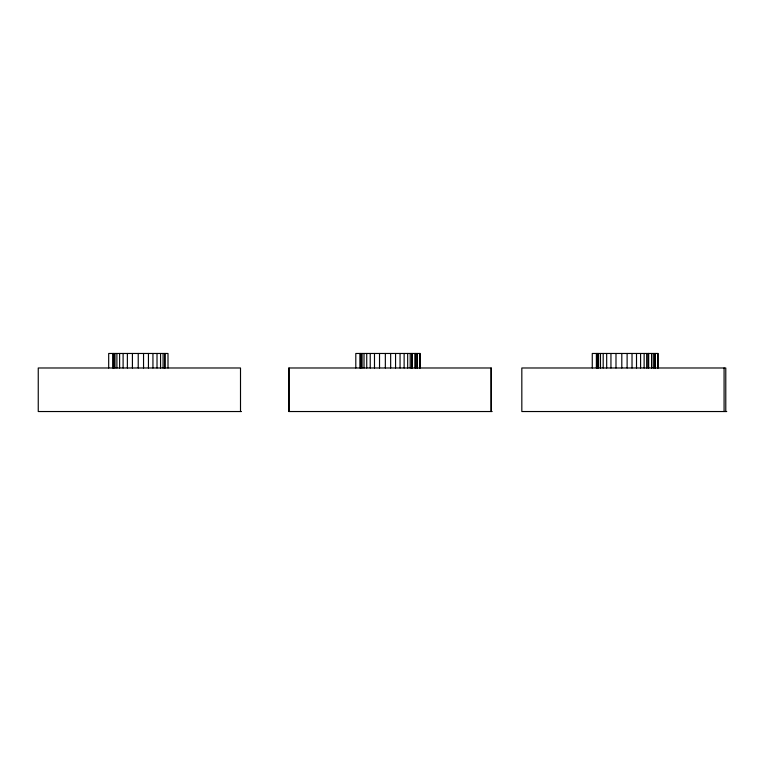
<?xml version="1.0" encoding="UTF-8"?>
<svg xmlns="http://www.w3.org/2000/svg" width="765" height="765" viewBox="0 0 765 765"><rect width="100%" height="100%" fill="white"/><g stroke="black" fill="none" stroke-linecap="round" stroke-linejoin="round"><path stroke-width="1.15" d="M492.163 411.532L288.883 411.532L288.883 367.984L491.197 367.984L491.197 411.532L491.14 367.984M241.472 411.532L38.25 411.532L38.25 367.984L240.506 367.984L240.506 411.532M726.75 411.532L521.826 411.532L521.826 367.984L725.784 367.984L725.784 411.532M724.082 367.984L724.082 411.532M658.216 367.984L658.216 353.468L592.263 353.468L592.263 367.984M657.584 353.468L657.584 367.984M655.318 353.468L655.318 367.984M654.811 353.468L654.811 367.984M653.291 353.468L653.291 367.984M651.579 353.468L651.579 367.984M648.682 353.468L648.682 367.984M648.347 353.468L648.347 367.984M648.175 353.468L648.175 367.984M646.664 353.468L646.664 367.984M644.13 353.468L644.13 367.984M640.592 353.468L640.592 367.984M636.509 353.468L636.509 367.984M632.024 353.468L632.024 367.984M627.118 353.468L627.118 367.984M621.802 353.468L621.802 367.984M615.988 353.468L615.988 367.984M610.948 353.468L610.948 367.984M606.683 353.468L606.683 367.984M603.193 353.468L603.193 367.984M600.477 353.468L600.477 367.984M598.536 353.468L598.536 367.984M597.379 353.468L597.379 367.984M596.987 353.468L596.987 367.984M596.394 353.468L596.394 367.984M420.253 367.984L420.253 353.468L355.801 353.468L355.801 367.984M419.622 353.468L419.622 367.984M417.355 353.468L417.355 367.984M416.849 353.468L416.849 367.984M415.328 353.468L415.328 367.984M415.118 353.468L415.118 367.984M412.22 353.468L412.22 367.984M411.723 353.468L411.723 367.984M410.203 353.468L410.203 367.984M407.668 353.468L407.668 367.984M404.13 353.468L404.13 367.984M400.057 353.468L400.057 367.984M395.562 353.468L395.562 367.984M390.657 353.468L390.657 367.984M385.34 353.468L385.34 367.984M379.526 353.468L379.526 367.984M374.487 353.468L374.487 367.984M370.222 353.468L370.222 367.984M366.731 353.468L366.731 367.984M364.016 353.468L364.016 367.984M362.084 353.468L362.084 367.984M360.917 353.468L360.917 367.984M360.525 353.468L360.525 367.984M359.942 353.468L359.942 367.984M288.941 367.984L288.941 411.532M168.004 367.984L168.004 353.468L108.687 353.468L108.687 367.984M165.106 353.468L165.106 367.984M164.599 353.468L164.599 367.984M163.088 353.468L163.088 367.984M160.554 353.468L160.554 367.984M157.016 353.468L157.016 367.984M152.943 353.468L152.943 367.984M148.448 353.468L148.448 367.984M143.543 353.468L143.543 367.984M138.226 353.468L138.226 367.984M132.412 353.468L132.412 367.984M127.372 353.468L127.372 367.984M123.108 353.468L123.108 367.984M119.617 353.468L119.617 367.984M116.902 353.468L116.902 367.984M114.97 353.468L114.97 367.984M113.803 353.468L113.803 367.984M113.411 353.468L113.411 367.984M112.828 353.468L112.828 367.984"/></g></svg>
